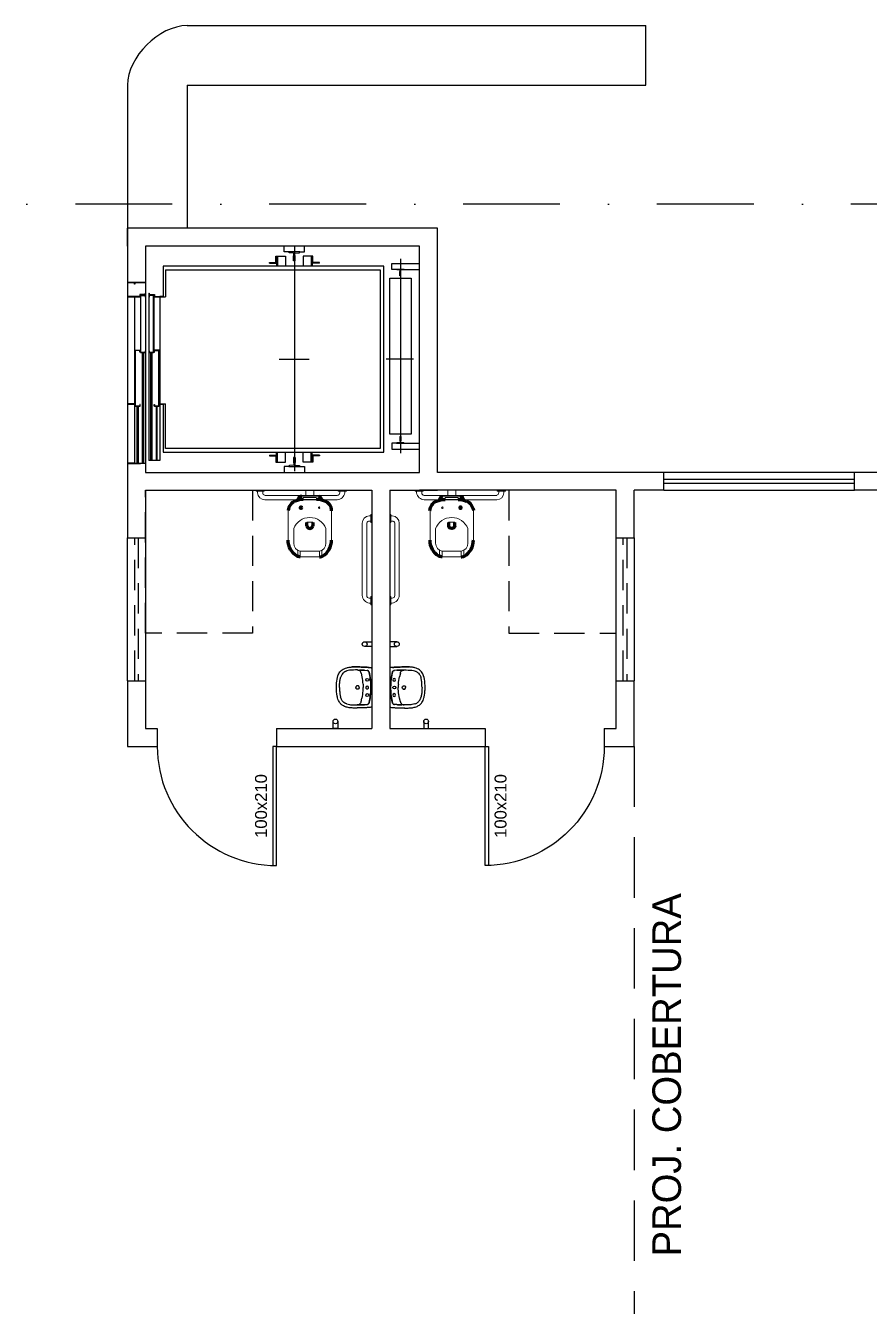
# Model space of a CAD drawing. Header units: centimetres. Extents: x 0 to 1084401, y -139216 to 99734.
# Drawn here: x 683474 to 684182, y 10867 to 11942 of the extents above; entities that cross this region are included whole.
import ezdxf
from ezdxf.enums import TextEntityAlignment as Align

# ---------------------------------------------------------------- set-up
doc = ezdxf.new("R2010")
doc.units = ezdxf.units.CM
doc.header["$LTSCALE"] = 4
for name, pattern in [('DASHDOT', [25.4, 12.7, -6.35, 0, -6.35]), ('DASHED2', [9.525, 6.35, -3.175]), ('HIDDENX2', [19.05, 12.7, -6.35]), ('LTYPE_4', [112.5, 56.25, -56.25]), ('LTYPE_6', [168.75, 112.5, -28.125, 0, -28.125])]:
    doc.linetypes.add(name, pattern=pattern)
for name, color, linetype in [('0.1', 1, 'Continuous'), ('0.2', 2, 'Continuous'), ('0.6', 6, 'Continuous'), ('02-CONT', 2, 'Continuous'), ('08', 8, 'Continuous'), ('B-CORTE', 4, 'DASHDOT'), ('C-TEXTO-02', 2, 'Continuous'), ('PDF1_PH - Metal', 253, 'Continuous'), ('PROJEÇÕES', 1, 'DASHED2')]:
    doc.layers.add(name, color=color, linetype=linetype)
doc.layers.add('PDF1_PH - Alv Construir', color=6, linetype='Continuous', lineweight=40)
doc.styles.add('2mm 1-50', font='arial.ttf', dxfattribs={"height": 0.1})
doc.styles.add('Símbolos', font='ERASLGHT.TTF')

# ---------------------------------------------------------------- blocks, each defined once
blk = doc.blocks.new('1_00e')
blk.add_lwpolyline([(-28.4, -52.3), (-25.4, -52.3), (-25.4, 47.7), (-28.4, 47.7)], close=True)
at = {"color": 1}
blk.add_arc((-28.4, -52.3), 100, 0, 90, dxfattribs=at)
blk = doc.blocks.new('Barra 3')
at = {"layer": 'PDF1_PH - Metal', "lineweight": 9}
for points in [[(19245.1, 25719.8), (19252, 25719.8), (19252, 25719), (19245.1, 25719)], [(19315, 25719.8), (19321.9, 25719.8), (19321.9, 25719), (19315, 25719)]]:
    blk.add_lwpolyline(points, close=True, dxfattribs=at)
for points in [[(19246.4, 25717.7), (19246.4, 25719)], [(19250.7, 25717.7), (19250.7, 25719)], [(19252.9, 25715.5), (19314.6, 25715.5)], [(19316.3, 25717.7), (19316.3, 25719)], [(19320.6, 25717.7), (19320.6, 25719)], [(19252.9, 25711.7), (19314.6, 25711.7)]]:
    blk.add_lwpolyline(points, dxfattribs=at)
for centre, radius, start, end in [((19253.4, 25718.8), 7.08, 188.6936, 267.1299), ((19253, 25717.8), 2.3, 183.7735, 266.2236), ((19314.4, 25717.9), 6.22, 270.0361, 357.9477), ((19314, 25717.8), 2.29, 284.5016, 358.1815)]:
    blk.add_arc(centre, radius, start, end, dxfattribs=at)
blk = doc.blocks.new('bacia sanit')
at = {"layer": 'PDF1_PH - Metal', "lineweight": 9}
for points in [[(16873.7, 24771.4), (16899, 24771.4)], [(16889.1, 24766.7), (16889.6, 24766.7), (16890, 24766.7), (16890.4, 24766.7), (16890.9, 24766.7), (16899.4, 24766.7), (16899.9, 24766.7), (16900.3, 24766.7), (16900.7, 24766.7), (16901.1, 24766.7), (16901.6, 24766.7)], [(16861.7, 24756.4), (16856.6, 24756.4)], [(16861.7, 24745.8), (16861.7, 24746.1), (16861.7, 24759.9), (16861.7, 24760.7)], [(16862.6, 24758.1), (16862.6, 24757.7), (16862.6, 24757.3), (16862.6, 24748.7), (16862.6, 24748.3), (16862.6, 24747.9)], [(16863, 24747.4), (16863, 24747.4), (16863.4, 24747.4), (16863.9, 24747.4), (16864.3, 24747.4), (16864.3, 24753), (16864.3, 24758.6), (16863.9, 24758.6), (16863.4, 24758.6), (16863, 24758.6)], [(16884.4, 24750.4), (16884, 24750.4), (16883.6, 24750.4), (16883.6, 24750.9), (16883.6, 24751.3), (16883.6, 24751.7), (16883.6, 24752.1), (16883.6, 24752.6), (16883.6, 24753), (16883.6, 24753.4), (16883.6, 24753.9), (16883.6, 24754.3), (16883.6, 24754.7), (16883.6, 24755.1), (16883.6, 24755.6), (16884, 24755.6), (16884, 24755.6)], [(16912.8, 24763.3), (16907.7, 24763.3)], [(16908.4, 24761.1), (16912.7, 24761.1), (16913.1, 24761.1)], [(16908.4, 24761.1), (16908.4, 24760.7), (16908.4, 24760.3), (16908.4, 24759.9), (16908.4, 24759.4), (16908.4, 24759), (16908.4, 24758.6), (16908.4, 24758.1), (16908.4, 24757.7), (16908.4, 24757.3), (16908.4, 24756.9), (16908.4, 24756.4)], [(16908.4, 24756.4), (16908.4, 24756), (16908.4, 24755.6), (16908.4, 24755.1), (16908.4, 24754.7), (16908.4, 24754.3), (16908.4, 24753.9), (16908.4, 24753.4), (16908.4, 24753), (16908.4, 24752.6), (16908.4, 24752.1), (16908.4, 24751.7), (16908.4, 24751.3), (16908.4, 24750.9), (16908.4, 24750)], [(16913.1, 24761.1), (16913.1, 24760.7), (16913.1, 24760.3), (16913.1, 24759.9), (16913.1, 24759.4), (16913.1, 24759), (16913.1, 24758.6), (16913.1, 24758.1), (16913.1, 24757.7), (16913.1, 24757.3), (16913.1, 24756.9), (16913.1, 24756.4), (16913.1, 24756), (16913.1, 24755.6), (16913.1, 24755.1), (16913.1, 24754.7), (16913.1, 24754.3), (16913.1, 24753.9), (16913.1, 24753.4), (16913.1, 24753), (16913.1, 24752.6), (16913.1, 24752.1), (16913.1, 24751.7), (16913.1, 24751.3), (16913.1, 24750.9), (16913.1, 24750.4), (16913.1, 24750), (16913.1, 24749.6), (16913.1, 24749.1), (16913.1, 24748.7), (16913.1, 24748.3), (16913.1, 24747.9), (16913.1, 24747.4), (16913.1, 24747), (16913.1, 24746.6), (16913.1, 24746.1), (16913.1, 24745.7), (16913.1, 24745.3), (16913.1, 24744.9)], [(16861.7, 24749.6), (16856.6, 24749.6)], [(16908.4, 24750), (16908.4, 24749.6), (16908.4, 24749.1), (16908.4, 24748.7), (16908.4, 24748.3), (16908.4, 24747.9), (16908.4, 24747.4), (16908.4, 24747), (16908.4, 24746.6), (16908.4, 24746.1), (16908.4, 24745.7), (16908.4, 24745.3), (16908.4, 24744.9)], [(16908.4, 24744.9), (16912.7, 24744.9), (16913.1, 24744.9)], [(16908.4, 24744.9), (16912.7, 24744.9), (16913.1, 24744.9)], [(16899, 24734.6), (16873.7, 24734.6)], [(16901.6, 24739.3), (16901.1, 24739.3), (16900.7, 24739.3), (16900.3, 24739.3), (16899.4, 24739.3), (16890.9, 24739.3), (16890.4, 24739.3), (16890, 24739.3), (16889.6, 24739.3), (16889.1, 24739.3)], [(16912.8, 24742.7), (16907.6, 24742.7)]]:
    blk.add_lwpolyline(points, dxfattribs=at)
at = {"layer": 'PDF1_PH - Metal', "lineweight": 211}
for points in [[(16913.1, 24761.1, 0.086524), (16912.6, 24763.9, 0.264906), (16899, 24771.4)], [(16913.1, 24744.9, -0.086524), (16912.6, 24742.1, -0.264906), (16899, 24734.6)]]:
    blk.add_lwpolyline(points, format="xyb", dxfattribs=at)
blk.add_lwpolyline([(16889.1, 24753), (16889.1, 24753), (16889.1, 24753)], dxfattribs=at)
at = {"layer": 'PDF1_PH - Metal', "lineweight": 9}
blk.add_circle((16871.4, 24760.9), 0.643, dxfattribs=at)
at = {"layer": 'PDF1_PH - Metal', "lineweight": 211}
blk.add_circle((16871.4, 24745.5), 0.643, dxfattribs=at)
for centre, radius, start, end in [((16890.8, 24757.2), 26.5, 161.0139, 177.0973), ((16874, 24762.5), 8.95, 90.3217, 157.8056), ((16864.8, 24759.9), 3.2, 88.1661, 164.6032), ((16885.4, 26015.1), 1259.5, 269.9347, 270.0653), ((16886.5, 24753), 2.59, 275.8679, 84.1321), ((16864.8, 24746), 3.06, 177.2926, 274.2593), ((16892.2, 24749.6), 28, 184.427, 198.8013), ((16885.4, 23700.8), 1049.6, 89.9217, 90.0783), ((16875.2, 24744.9), 10.5, 204.627, 261.8049)]:
    blk.add_arc(centre, radius, start, end, dxfattribs=at)
at = {"layer": 'PDF1_PH - Metal', "lineweight": 9}
for centre, radius, start, end in [((16894.4, 24753), 14.7, 110.9822, 249.0178), ((16901.6, 24759.8), 6.91, 11.172, 90.6439), ((16863, 24758.1), 0.429, 90, 180), ((16863, 24747.9), 0.429, 180, 270), ((16901.6, 24746.2), 6.91, 269.3561, 348.828)]:
    blk.add_arc(centre, radius, start, end, dxfattribs=at)
blk = doc.blocks.new('L.51_P')
at = {"layer": '08'}
for p, q in [((-250, 0), (-249, 0)), ((-249, 0), (249, 0)), ((250, 0), (249, 0)), ((-262, -36), (-262, -36)), ((-259, -9), (-259, -9)), ((-226, -95), (-224, -63)), ((-226, -95), (-225, -95)), ((-225, -95), (-224, -63)), ((-189, -140), (-140, -129)), ((-161, -28), (-161, -28)), ((0, -12), (0, -12)), ((189, -140), (140, -129)), ((161, -28), (161, -28)), ((226, -95), (224, -63)), ((225, -95), (224, -63)), ((226, -95), (225, -95)), ((259, -9), (259, -9)), ((262, -36), (262, -36)), ((-269, -260), (-269, -260)), ((-216, -329), (-216, -329)), ((216, -329), (216, -329)), ((269, -260), (269, -260))]:
    blk.add_line(p, q, dxfattribs=at)
at = {"layer": '08', "ltscale": 27.502596}
for centre in [(-100, -59), (100, -59)]:
    blk.add_circle(centre, 19, dxfattribs=at)
at = {"layer": '08'}
for centre, radius, start, end in [((10, -800), 688, 94.616, 102.655), ((0, -61), 19, 90, 270), ((0, -61), 19, 270, 90), ((-10, -800), 688, 77.345, 85.384)]:
    blk.add_arc(centre, radius, start, end, dxfattribs=at)
for centre, major_axis, ratio, start_param, end_param in [((0, -187), (-22.5, 0.5), 0.991671, 5.253548, 5.29957), ((0, -187), (-22.5, 0.9), 0.992169, 5.255337, 5.27196), ((0, -187), (22.5, 0.5), 0.991671, 0.983616, 1.029637), ((0, -187), (22.5, 0.9), 0.992169, 1.011226, 1.027848), ((-178, -187), (-49.3, 11.1), 0.999971, 0.133525, 0.210872), ((-238, -179), (-7.5, 6.62), 0.993745, 3.733046, 3.862859), ((-237, -179), (8.41, 5.42), 0.98852, 5.563301, 5.699979), ((0, -187), (-22.7, 2), 0.992499, 0.072609, 0.200275), ((0, -187), (22.7, 2), 0.992499, 6.08291, 6.210576), ((178, -187), (49.3, 11.1), 0.999971, 6.072313, 6.14966)]:
    blk.add_ellipse(centre, major_axis=major_axis, ratio=ratio, start_param=start_param, end_param=end_param, dxfattribs=at)
for points, degree, knots in [([(-259, -9), (-259, -8), (-259, -7), (-258, -5), (-258, -4), (-256, -3), (-255, -2), (-254, -1), (-253, 0), (-251, 0), (-250, 0), (-250, 0)], 3, [0, 0, 0, 0, 0.279228, 0.279228, 0.609743, 0.609743, 0.933753, 0.933753, 1.252428, 1.252428, 1.448625, 1.448625, 1.448625, 1.448625]), ([(250, 0), (251, 0), (252, 0), (254, -1), (255, -1), (256, -3), (257, -3), (258, -5), (259, -6), (259, -8), (259, -8), (259, -9)], 3, [0, 0, 0, 0, 0.317814, 0.317814, 0.630623, 0.630623, 0.946539, 0.946539, 1.267049, 1.267049, 1.448529, 1.448529, 1.448529, 1.448529]), ([(-262, -36), (-262, -36), (-262, -37), (-262, -37), (-263, -40), (-263, -43), (-263, -45), (-263, -47), (-263, -48), (-263, -50), (-264, -53), (-264, -56), (-264, -59), (-265, -70), (-265, -80), (-266, -91), (-266, -102), (-267, -112), (-267, -123), (-267, -125), (-267, -128), (-268, -131), (-268, -133), (-268, -136), (-268, -138), (-268, -152), (-269, -166), (-269, -179), (-269, -183), (-269, -188), (-269, -192), (-270, -196), (-270, -200), (-270, -204), (-270, -221), (-270, -239), (-269, -257), (-269, -258), (-269, -259), (-269, -260)], 3, [171.986581, 171.986581, 171.986581, 171.986581, 172.747492, 172.747492, 172.747492, 184.841953, 184.841953, 184.841953, 191.474069, 191.474069, 191.474069, 204.41633, 204.41633, 204.41633, 249.640497, 249.640497, 249.640497, 294.864664, 294.864664, 294.864664, 305.912278, 305.912278, 305.912278, 316.959891, 316.959891, 316.959891, 374.321134, 374.321134, 374.321134, 391.68978, 391.68978, 391.68978, 408.14059, 408.14059, 408.14059, 482.929639, 482.929639, 482.929639, 486.839965, 486.839965, 486.839965, 486.839965]), ([(-269, -260), (-270, -239), (-270, -219), (-269, -173), (-268, -148), (-267, -104), (-266, -85), (-264, -60), (-264, -54), (-263, -46), (-263, -45), (-263, -42), (-263, -40), (-263, -38), (-262, -38), (-262, -37), (-262, -37), (-262, -36), (-262, -36), (-262, -36), (-262, -36), (-262, -36)], 3, [0, 0, 0, 0, 6.207574, 6.207574, 13.657131, 13.657131, 19.458927, 19.458927, 21.24929, 21.24929, 21.72619, 21.72619, 22.164181, 22.164181, 22.393053, 22.393053, 22.550017, 22.550017, 22.706555, 22.706555, 22.800287, 22.800287, 22.800287, 22.800287]), ([(-228, -173), (-228, -172), (-228, -172), (-228, -172), (-228, -171), (-228, -170), (-228, -169), (-228, -167), (-228, -164), (-228, -163), (-228, -160), (-228, -158), (-228, -157), (-228, -154), (-228, -151), (-228, -150), (-228, -148), (-228, -146), (-228, -146), (-228, -143), (-228, -141), (-228, -139), (-228, -135), (-228, -131), (-228, -129), (-227, -125), (-227, -121), (-227, -119), (-227, -113), (-226, -108), (-226, -105), (-226, -101), (-226, -97), (-226, -97), (-226, -96), (-226, -96), (-226, -95), (-226, -95), (-226, -95)], 5, [546.249188, 546.249188, 546.249188, 546.249188, 546.249188, 546.249188, 546.773913, 546.773913, 546.773913, 554.287654, 554.287654, 554.287654, 563.875311, 563.875311, 563.875311, 572.16967, 572.16967, 572.16967, 583.42676, 583.42676, 583.42676, 585.726164, 585.726164, 585.726164, 600.370766, 600.370766, 600.370766, 613.069318, 613.069318, 613.069318, 629.14404, 629.14404, 629.14404, 652.058764, 652.058764, 652.058764, 654.921465, 654.921465, 654.921465, 656.548424, 656.548424, 656.548424, 656.548424, 656.548424, 656.548424]), ([(-225, -95), (-226, -99), (-226, -103), (-226, -107), (-226, -111), (-227, -115), (-227, -119), (-227, -123), (-228, -127), (-228, -131), (-228, -134), (-228, -136), (-228, -139), (-228, -141), (-228, -142), (-228, -144)], 3, [161.339345, 161.339345, 161.339345, 161.339345, 177.77484, 177.77484, 177.77484, 195.119077, 195.119077, 195.119077, 212.353229, 212.353229, 212.353229, 223.772837, 223.772837, 223.772837, 230.426393, 230.426393, 230.426393, 230.426393]), ([(-228, -144), (-228, -145), (-228, -145), (-228, -146), (-228, -146), (-228, -146), (-228, -146), (-228, -148), (-228, -150), (-228, -152), (-228, -153), (-228, -154), (-228, -155), (-228, -157), (-228, -158), (-228, -160), (-228, -160), (-228, -160), (-228, -160)], 3, [0, 0, 0, 0, 2.396491, 2.396491, 2.396491, 3.195399, 3.195399, 3.195399, 10.963495, 10.963495, 10.963495, 15.609873, 15.609873, 15.609873, 22.232893, 22.232893, 22.232893, 22.470867, 22.470867, 22.470867, 22.470867]), ([(-228, -173), (-228, -172), (-228, -172), (-228, -172), (-228, -170), (-228, -167), (-228, -165), (-228, -162), (-228, -160)], 5, [-26.00391, -26.00391, -26.00391, -26.00391, -26.00391, -26.00391, -25.733695, -25.733695, -25.733695, -13.019576, -13.019576, -13.019576, -13.019576, -13.019576, -13.019576]), ([(-189, -140), (-196, -141), (-203, -144), (-208, -149), (-211, -151), (-213, -153), (-216, -156), (-216, -156), (-216, -156), (-216, -156), (-221, -163), (-225, -170), (-227, -178), (-227, -179), (-227, -179), (-227, -180)], 3, [18.593861, 18.593861, 18.593861, 18.593861, 48.620819, 48.620819, 48.620819, 61.987959, 61.987959, 61.987959, 63.593601, 63.593601, 63.593601, 96.318173, 96.318173, 96.318173, 99.127558, 99.127558, 99.127558, 99.127558]), ([(-224, -63), (-224, -58), (-222, -53), (-219, -48), (-217, -45), (-214, -42), (-210, -40), (-208, -38), (-204, -37), (-201, -36)], 3, [10.913289, 10.913289, 10.913289, 10.913289, 33.960328, 33.960328, 33.960328, 50.289489, 50.289489, 50.289489, 65.056953, 65.056953, 65.056953, 65.056953]), ([(-201, -36), (-205, -37), (-210, -39), (-214, -42), (-219, -47), (-222, -55), (-223, -57), (-224, -60), (-224, -63)], 5, [7.912422, 7.912422, 7.912422, 7.912422, 7.912422, 7.912422, 31.991346, 31.991346, 31.991346, 47.45316, 47.45316, 47.45316, 47.45316, 47.45316, 47.45316]), ([(0, -12), (-60, -12), (-120, -19), (-180, -31), (-187, -33), (-194, -34), (-201, -36)], 3, [460.253252, 460.253252, 460.253252, 460.253252, 715.762091, 715.762091, 715.762091, 745.806363, 745.806363, 745.806363, 745.806363]), ([(-201, -36), (-177, -30), (-152, -25), (-128, -21), (-94, -17), (-61, -14), (-52, -14), (-43, -13), (-34, -13)], 5, [234.918202, 234.918202, 234.918202, 234.918202, 234.918202, 234.918202, 410.549748, 410.549748, 410.549748, 473.914825, 473.914825, 473.914825, 473.914825, 473.914825, 473.914825]), ([(-45, -114), (-41, -114), (-37, -114), (-32, -113), (-28, -113), (-24, -113), (-20, -113), (-13, -112), (-7, -112), (0, -112)], 3, [388.454766, 388.454766, 388.454766, 388.454766, 406.384907, 406.384907, 406.384907, 424.400948, 424.400948, 424.400948, 452.696543, 452.696543, 452.696543, 452.696543]), ([(-34, -13), (-30, -13), (-26, -13), (-22, -13), (-15, -12), (-8, -12), (-2, -12), (-1, -12), (-1, -12), (0, -12)], 3, [59.347784, 59.347784, 59.347784, 59.347784, 76.617445, 76.617445, 76.617445, 106.129652, 106.129652, 106.129652, 108.418766, 108.418766, 108.418766, 108.418766]), ([(-12, -168), (-12, -168), (-12, -168), (-12, -168), (-12, -168), (-12, -168), (-12, -168), (-15, -170), (-18, -173), (-20, -175), (-21, -179), (-22, -183), (-22, -184), (-22, -185), (-22, -186), (-22, -186), (-22, -186), (-22, -186), (-22, -186), (-22, -186), (-22, -187)], 5, [23.677366, 23.677366, 23.677366, 23.677366, 23.677366, 23.677366, 23.697783, 23.697783, 23.697783, 25.117395, 25.117395, 25.117395, 50.594375, 50.594375, 50.594375, 58.007217, 58.007217, 58.007217, 58.536706, 58.536706, 58.536706, 59.055614, 59.055614, 59.055614, 59.055614, 59.055614, 59.055614]), ([(34, -13), (30, -13), (26, -13), (22, -13), (15, -12), (8, -12), (2, -12), (1, -12), (1, -12), (0, -12)], 3, [59.347784, 59.347784, 59.347784, 59.347784, 76.617445, 76.617445, 76.617445, 106.129652, 106.129652, 106.129652, 108.418717, 108.418717, 108.418717, 108.418717]), ([(0, -12), (60, -12), (120, -19), (180, -31), (187, -33), (194, -34), (201, -36)], 3, [460.253227, 460.253227, 460.253227, 460.253227, 715.76204, 715.76204, 715.76204, 745.806363, 745.806363, 745.806363, 745.806363]), ([(45, -114), (41, -114), (37, -114), (32, -113), (28, -113), (24, -113), (20, -113), (13, -112), (7, -112), (0, -112)], 3, [388.454766, 388.454766, 388.454766, 388.454766, 406.384907, 406.384907, 406.384907, 424.400948, 424.400948, 424.400948, 452.696543, 452.696543, 452.696543, 452.696543]), ([(12, -168), (12, -168), (12, -168), (12, -168), (12, -168), (12, -168), (12, -168), (15, -170), (18, -173), (20, -175), (21, -179), (22, -183), (22, -184), (22, -185), (22, -186), (22, -186), (22, -186), (22, -186), (22, -186), (22, -186), (22, -187)], 5, [23.677366, 23.677366, 23.677366, 23.677366, 23.677366, 23.677366, 23.697783, 23.697783, 23.697783, 25.117395, 25.117395, 25.117395, 50.594375, 50.594375, 50.594375, 58.007217, 58.007217, 58.007217, 58.536706, 58.536706, 58.536706, 59.055614, 59.055614, 59.055614, 59.055614, 59.055614, 59.055614]), ([(201, -36), (177, -30), (152, -25), (128, -21), (94, -17), (61, -14), (52, -14), (43, -13), (34, -13)], 5, [234.918202, 234.918202, 234.918202, 234.918202, 234.918202, 234.918202, 410.549748, 410.549748, 410.549748, 473.914825, 473.914825, 473.914825, 473.914825, 473.914825, 473.914825]), ([(189, -140), (196, -141), (203, -144), (208, -149), (211, -151), (213, -153), (216, -156), (216, -156), (216, -156), (216, -156), (221, -163), (225, -170), (227, -178), (227, -179), (227, -179), (227, -180)], 3, [18.593861, 18.593861, 18.593861, 18.593861, 48.620819, 48.620819, 48.620819, 61.987959, 61.987959, 61.987959, 63.593601, 63.593601, 63.593601, 96.318173, 96.318173, 96.318173, 99.127558, 99.127558, 99.127558, 99.127558]), ([(224, -63), (224, -58), (222, -53), (219, -48), (217, -45), (214, -42), (210, -40), (208, -38), (204, -37), (201, -36)], 3, [10.913289, 10.913289, 10.913289, 10.913289, 33.960328, 33.960328, 33.960328, 50.289489, 50.289489, 50.289489, 65.056953, 65.056953, 65.056953, 65.056953]), ([(201, -36), (206, -37), (211, -40), (215, -44), (217, -46), (218, -47), (219, -49), (222, -53), (224, -58), (224, -63)], 3, [7.912424, 7.912424, 7.912424, 7.912424, 25.178369, 25.178369, 25.178369, 31.991348, 31.991348, 31.991348, 47.45316, 47.45316, 47.45316, 47.45316]), ([(225, -95), (226, -99), (226, -103), (226, -107), (226, -111), (227, -115), (227, -119), (227, -123), (228, -127), (228, -131), (228, -134), (228, -136), (228, -139), (228, -141), (228, -142), (228, -144)], 3, [161.339345, 161.339345, 161.339345, 161.339345, 177.77484, 177.77484, 177.77484, 195.119077, 195.119077, 195.119077, 212.353229, 212.353229, 212.353229, 223.772837, 223.772837, 223.772837, 230.426393, 230.426393, 230.426393, 230.426393]), ([(228, -173), (228, -172), (228, -172), (228, -172), (228, -171), (228, -170), (228, -169), (228, -167), (228, -164), (228, -163), (228, -160), (228, -158), (228, -157), (228, -154), (228, -151), (228, -150), (228, -148), (228, -146), (228, -146), (228, -143), (228, -141), (228, -139), (228, -135), (228, -131), (228, -129), (227, -125), (227, -121), (227, -119), (227, -113), (226, -108), (226, -105), (226, -101), (226, -97), (226, -97), (226, -96), (226, -96), (226, -95), (226, -95), (226, -95)], 5, [546.249188, 546.249188, 546.249188, 546.249188, 546.249188, 546.249188, 546.773913, 546.773913, 546.773913, 554.287654, 554.287654, 554.287654, 563.875311, 563.875311, 563.875311, 572.16967, 572.16967, 572.16967, 583.42676, 583.42676, 583.42676, 585.726164, 585.726164, 585.726164, 600.370766, 600.370766, 600.370766, 613.069318, 613.069318, 613.069318, 629.14404, 629.14404, 629.14404, 652.058764, 652.058764, 652.058764, 654.921465, 654.921465, 654.921465, 656.548424, 656.548424, 656.548424, 656.548424, 656.548424, 656.548424]), ([(228, -144), (228, -145), (228, -145), (228, -146), (228, -146), (228, -146), (228, -146), (228, -148), (228, -150), (228, -152), (228, -153), (228, -154), (228, -155), (228, -157), (228, -158), (228, -160), (228, -160), (228, -160), (228, -160)], 3, [0, 0, 0, 0, 2.396491, 2.396491, 2.396491, 3.195399, 3.195399, 3.195399, 10.963495, 10.963495, 10.963495, 15.609873, 15.609873, 15.609873, 22.232893, 22.232893, 22.232893, 22.470867, 22.470867, 22.470867, 22.470867]), ([(228, -173), (228, -172), (228, -172), (228, -172), (228, -170), (228, -167), (228, -165), (228, -162), (228, -160)], 5, [-26.00391, -26.00391, -26.00391, -26.00391, -26.00391, -26.00391, -25.733695, -25.733695, -25.733695, -13.019576, -13.019576, -13.019576, -13.019576, -13.019576, -13.019576]), ([(262, -36), (262, -36), (262, -37), (262, -37), (263, -40), (263, -43), (263, -45), (263, -47), (263, -48), (263, -50), (264, -53), (264, -56), (264, -59), (265, -70), (265, -80), (266, -91), (266, -102), (267, -112), (267, -123), (267, -125), (267, -128), (268, -131), (268, -133), (268, -136), (268, -138), (268, -152), (269, -166), (269, -179), (269, -183), (269, -188), (269, -192), (270, -196), (270, -200), (270, -204), (270, -221), (270, -239), (269, -257), (269, -258), (269, -259), (269, -260)], 3, [171.986581, 171.986581, 171.986581, 171.986581, 172.747492, 172.747492, 172.747492, 184.841953, 184.841953, 184.841953, 191.474069, 191.474069, 191.474069, 204.41633, 204.41633, 204.41633, 249.640497, 249.640497, 249.640497, 294.864664, 294.864664, 294.864664, 305.912278, 305.912278, 305.912278, 316.959891, 316.959891, 316.959891, 374.321134, 374.321134, 374.321134, 391.68978, 391.68978, 391.68978, 408.14059, 408.14059, 408.14059, 482.929639, 482.929639, 482.929639, 486.839965, 486.839965, 486.839965, 486.839965]), ([(262, -36), (262, -36), (262, -36), (262, -36), (262, -36), (262, -37), (262, -37), (262, -37), (262, -37), (262, -38), (263, -39), (263, -40), (263, -40), (263, -42), (263, -43), (263, -47), (263, -49), (264, -58), (265, -65), (266, -86), (266, -101), (268, -141), (269, -168), (270, -216), (270, -238), (269, -260)], 3, [0.212871, 0.212871, 0.212871, 0.212871, 0.307715, 0.307715, 0.417994, 0.417994, 0.518366, 0.518366, 0.682318, 0.682318, 0.844684, 0.844684, 1.063629, 1.063629, 1.413977, 1.413977, 2.124866, 2.124866, 4.109013, 4.109013, 8.503951, 8.503951, 16.390189, 16.390189, 23.015496, 23.015496, 23.015496, 23.015496]), ([(-62, -461), (-92, -458), (-123, -454), (-171, -438), (-189, -430), (-214, -410), (-222, -401), (-236, -382), (-242, -373), (-251, -352), (-255, -341), (-260, -323), (-261, -316), (-263, -309)], 3, [0, 0, 0, 0, 9.188374, 9.188374, 15.03441, 15.03441, 18.713973, 18.713973, 21.993411, 21.993411, 25.540766, 25.540766, 27.624534, 27.624534, 27.624534, 27.624534]), ([(-228, -181), (-228, -181), (-228, -180), (-228, -180), (-228, -178), (-228, -177), (-228, -176), (-228, -175), (-228, -175), (-228, -174), (-228, -174), (-228, -173), (-228, -173), (-228, -173), (-228, -173), (-228, -173), (-228, -173), (-228, -173)], 5, [532.079054, 532.079054, 532.079054, 532.079054, 532.079054, 532.079054, 536.567488, 536.567488, 536.567488, 541.060364, 541.060364, 541.060364, 543.310398, 543.310398, 543.310398, 544.435445, 544.435445, 544.435445, 544.830456, 544.830456, 544.830456, 544.830456, 544.830456, 544.830456]), ([(-227, -179), (-227, -179), (-227, -179), (-227, -179), (-227, -179), (-227, -179), (-228, -179), (-228, -179), (-228, -179), (-228, -179), (-228, -179), (-228, -179), (-228, -179), (-228, -179), (-228, -179), (-228, -179), (-228, -179), (-228, -179), (-228, -179), (-228, -179), (-228, -179), (-228, -179), (-228, -179), (-228, -179), (-228, -179), (-228, -179), (-228, -179), (-228, -179), (-228, -179), (-228, -179), (-228, -179), (-228, -179), (-228, -179), (-228, -179), (-228, -179), (-228, -179), (-228, -179), (-228, -179), (-228, -179), (-228, -179), (-228, -179), (-228, -179), (-228, -179), (-228, -179), (-228, -179), (-228, -179)], 3, [86.606266, 86.606266, 86.606266, 86.606266, 87.728641, 87.728641, 87.728641, 90.455187, 90.455187, 90.455187, 92.379628, 92.379628, 92.379628, 93.341849, 93.341849, 93.341849, 93.82296, 93.82296, 93.82296, 94.063516, 94.063516, 94.063516, 94.304072, 94.304072, 94.304072, 94.448856, 94.448856, 94.448856, 94.726754, 94.726754, 94.726754, 94.86595, 94.86595, 94.86595, 95.005146, 95.005146, 95.005146, 95.521507, 95.521507, 95.521507, 95.779688, 95.779688, 95.779688, 95.976047, 95.976047, 95.976047, 96.037867, 96.037867, 96.037867, 96.037867]), ([(-228, -179), (-228, -179), (-228, -179), (-228, -180), (-228, -180), (-228, -180), (-228, -180), (-228, -180), (-228, -180), (-228, -181), (-228, -181), (-228, -181), (-228, -181), (-228, -181), (-228, -181), (-228, -181)], 3, [95.867328, 95.867328, 95.867328, 95.867328, 97.58866, 97.58866, 97.58866, 102.978619, 102.978619, 102.978619, 105.844941, 105.844941, 105.844941, 108.501415, 108.501415, 108.501415, 109.427734, 109.427734, 109.427734, 109.427734]), ([(-228, -182), (-228, -182), (-228, -182), (-228, -182), (-228, -182), (-228, -182), (-228, -181)], 3, [11.170476, 11.170476, 11.170476, 11.170476, 15.411887, 15.411887, 15.411887, 21.204547, 21.204547, 21.204547, 21.204547]), ([(-227, -181), (-228, -181), (-228, -181), (-228, -181), (-228, -181), (-228, -181), (-228, -181), (-228, -181), (-228, -181), (-228, -181), (-228, -181), (-228, -181), (-228, -181), (-228, -181), (-228, -181), (-228, -181), (-228, -181), (-228, -181), (-228, -181), (-228, -181), (-228, -181), (-228, -181), (-228, -181), (-228, -181), (-228, -181), (-228, -181), (-228, -181), (-228, -181)], 3, [86.606266, 86.606266, 86.606266, 86.606266, 91.112306, 91.112306, 91.112306, 94.304072, 94.304072, 94.304072, 94.448856, 94.448856, 94.448856, 94.726754, 94.726754, 94.726754, 95.005146, 95.005146, 95.005146, 95.521507, 95.521507, 95.521507, 95.779688, 95.779688, 95.779688, 95.976047, 95.976047, 95.976047, 96.03782, 96.03782, 96.03782, 96.03782]), ([(-228, -181), (-228, -181), (-228, -181), (-228, -181), (-228, -181), (-228, -181), (-228, -181), (-228, -181), (-228, -181), (-228, -181), (-228, -181), (-228, -181), (-228, -181), (-228, -181), (-228, -181), (-228, -181), (-228, -181), (-228, -181), (-228, -181), (-228, -181), (-228, -182), (-228, -182), (-228, -182), (-228, -182), (-228, -182)], 3, [0.000033, 0.000033, 0.000033, 0.000033, 1.898401, 1.898401, 1.898401, 2.370761, 2.370761, 2.370761, 3.823236, 3.823236, 3.823236, 5.758149, 5.758149, 5.758149, 9.592202, 9.592202, 9.592202, 9.856292, 9.856292, 9.856292, 15.276244, 15.276244, 15.276244, 18.99372, 18.99372, 18.99372, 18.99372]), ([(-227, -179), (-227, -180), (-227, -180), (-227, -180), (-227, -180), (-227, -180), (-227, -180), (-227, -180), (-227, -180), (-227, -180), (-227, -180), (-227, -180), (-227, -180), (-227, -180), (-227, -180), (-227, -180), (-227, -180), (-227, -180), (-227, -180), (-227, -180), (-227, -180), (-227, -180), (-227, -180), (-227, -180), (-227, -180)], 3, [0, 0, 0, 0, 0.1444645, 0.1444645, 0.1444645, 0.1538416, 0.1538416, 0.1538416, 0.2328101, 0.2328101, 0.2328101, 0.2720552, 0.2720552, 0.2720552, 0.294529, 0.294529, 0.294529, 0.3195248, 0.3195248, 0.3195248, 0.3450333, 0.3450333, 0.3450333, 0.3642456, 0.3642456, 0.3642456, 0.3642456]), ([(-227, -181), (-227, -181), (-227, -181), (-227, -181), (-227, -181), (-227, -181), (-227, -181), (-227, -181), (-227, -180), (-227, -180), (-227, -180), (-227, -180), (-227, -180), (-227, -180), (-227, -180), (-227, -180), (-227, -180), (-227, -180), (-227, -180)], 3, [0, 0, 0, 0, 3.948132, 3.948132, 3.948132, 6.907098, 6.907098, 6.907098, 9.485674, 9.485674, 9.485674, 10.686492, 10.686492, 10.686492, 11.887309, 11.887309, 11.887309, 12.708565, 12.708565, 12.708565, 12.708565]), ([(-216, -329), (-215, -331), (-215, -332), (-214, -334), (-213, -338), (-211, -343), (-209, -347), (-206, -353), (-202, -359), (-198, -365), (-195, -370), (-191, -375), (-186, -379), (-180, -385), (-173, -390), (-165, -395), (-159, -398), (-153, -401), (-146, -404), (-141, -406), (-136, -407), (-130, -409)], 3, [544.291877, 544.291877, 544.291877, 544.291877, 550.872534, 550.872534, 550.872534, 571.780058, 571.780058, 571.780058, 601.038921, 601.038921, 601.038921, 628.392297, 628.392297, 628.392297, 666.157842, 666.157842, 666.157842, 694.913085, 694.913085, 694.913085, 718.447591, 718.447591, 718.447591, 718.447591]), ([(-22, -189), (-22, -190), (-22, -190), (-22, -190), (-22, -194), (-20, -199), (-17, -202), (-16, -203), (-15, -203), (-15, -204), (-13, -206), (-10, -207), (-8, -208), (-5, -209), (-3, -209), (0, -209)], 3, [27.245857, 27.245857, 27.245857, 27.245857, 27.597992, 27.597992, 27.597992, 49.768775, 49.768775, 49.768775, 54.290067, 54.290067, 54.290067, 66.913295, 66.913295, 66.913295, 79.527914, 79.527914, 79.527914, 79.527914]), ([(22, -189), (22, -190), (22, -190), (22, -190), (22, -194), (20, -199), (17, -202), (16, -203), (15, -203), (15, -204), (13, -206), (10, -207), (8, -208), (5, -209), (3, -209), (0, -209)], 3, [27.245857, 27.245857, 27.245857, 27.245857, 27.597992, 27.597992, 27.597992, 49.768775, 49.768775, 49.768775, 54.290067, 54.290067, 54.290067, 66.913295, 66.913295, 66.913295, 79.528565, 79.528565, 79.528565, 79.528565]), ([(263, -309), (259, -326), (255, -343), (242, -373), (234, -386), (217, -407), (208, -415), (190, -428), (180, -433), (159, -442), (148, -446), (123, -453), (109, -455), (84, -459), (73, -460), (62, -461)], 3, [0, 0, 0, 0, 5.216879, 5.216879, 9.702198, 9.702198, 13.238129, 13.238129, 16.51865, 16.51865, 20.081508, 20.081508, 24.355161, 24.355161, 27.647025, 27.647025, 27.647025, 27.647025]), ([(216, -329), (215, -331), (215, -332), (214, -334), (213, -338), (211, -343), (209, -347), (206, -353), (202, -359), (198, -365), (195, -370), (191, -375), (186, -379), (180, -385), (173, -390), (165, -395), (159, -398), (153, -401), (146, -404), (141, -406), (136, -407), (130, -409)], 3, [544.291877, 544.291877, 544.291877, 544.291877, 550.872534, 550.872534, 550.872534, 571.780058, 571.780058, 571.780058, 601.038921, 601.038921, 601.038921, 628.392297, 628.392297, 628.392297, 666.157842, 666.157842, 666.157842, 694.913085, 694.913085, 694.913085, 718.447591, 718.447591, 718.447591, 718.447591]), ([(225, -291), (227, -274), (229, -256), (229, -223), (229, -207), (229, -191)], 3, [0.000002, 0.000002, 0.000002, 0.000002, 5.212146, 5.212146, 10.015536, 10.015536, 10.015536, 10.015536]), ([(227, -181), (227, -181), (227, -181), (227, -181), (227, -181), (227, -181), (227, -181), (227, -181), (227, -180), (227, -180), (227, -180), (227, -180), (227, -180), (227, -180), (227, -180), (227, -180), (227, -180), (227, -180), (227, -180)], 3, [0, 0, 0, 0, 3.948132, 3.948132, 3.948132, 6.907098, 6.907098, 6.907098, 9.485674, 9.485674, 9.485674, 10.686492, 10.686492, 10.686492, 11.887309, 11.887309, 11.887309, 12.708565, 12.708565, 12.708565, 12.708565]), ([(227, -181), (228, -181), (228, -181), (228, -181), (228, -181), (228, -181), (228, -181), (228, -181), (228, -181), (228, -181), (228, -181), (228, -181), (228, -181), (228, -181), (228, -181), (228, -181), (228, -181), (228, -181), (228, -181), (228, -181), (228, -181), (228, -181), (228, -181), (228, -181), (228, -181), (228, -181), (228, -181), (228, -181)], 3, [86.606266, 86.606266, 86.606266, 86.606266, 91.112306, 91.112306, 91.112306, 94.304072, 94.304072, 94.304072, 94.448856, 94.448856, 94.448856, 94.726754, 94.726754, 94.726754, 95.005146, 95.005146, 95.005146, 95.521507, 95.521507, 95.521507, 95.779688, 95.779688, 95.779688, 95.976047, 95.976047, 95.976047, 96.03782, 96.03782, 96.03782, 96.03782]), ([(228, -181), (228, -181), (228, -180), (228, -180), (228, -178), (228, -177), (228, -176), (228, -175), (228, -175), (228, -174), (228, -174), (228, -173), (228, -173), (228, -173), (228, -173), (228, -173), (228, -173), (228, -173)], 5, [532.079054, 532.079054, 532.079054, 532.079054, 532.079054, 532.079054, 536.567488, 536.567488, 536.567488, 541.060364, 541.060364, 541.060364, 543.310398, 543.310398, 543.310398, 544.435445, 544.435445, 544.435445, 544.830456, 544.830456, 544.830456, 544.830456, 544.830456, 544.830456]), ([(228, -182), (228, -182), (228, -182), (228, -182), (228, -182), (228, -182), (228, -181)], 3, [11.170476, 11.170476, 11.170476, 11.170476, 15.411887, 15.411887, 15.411887, 21.204547, 21.204547, 21.204547, 21.204547]), ([(228, -181), (228, -181), (228, -181), (228, -181), (228, -181), (228, -181), (228, -181), (228, -181), (228, -181), (228, -181), (228, -181), (228, -181), (228, -181), (228, -181), (228, -181), (228, -181), (228, -181), (228, -181), (228, -181), (228, -181), (228, -182), (228, -182), (228, -182), (228, -182), (228, -182)], 3, [0.000033, 0.000033, 0.000033, 0.000033, 1.898401, 1.898401, 1.898401, 2.370761, 2.370761, 2.370761, 3.823236, 3.823236, 3.823236, 5.758149, 5.758149, 5.758149, 9.592202, 9.592202, 9.592202, 9.856292, 9.856292, 9.856292, 15.276244, 15.276244, 15.276244, 18.99372, 18.99372, 18.99372, 18.99372]), ([(-63, -420), (-71, -420), (-79, -419), (-87, -418), (-95, -416), (-103, -415), (-110, -414), (-117, -412), (-124, -411), (-130, -409)], 3, [54.852513, 54.852513, 54.852513, 54.852513, 88.476523, 88.476523, 88.476523, 122.168155, 122.168155, 122.168155, 151.102791, 151.102791, 151.102791, 151.102791]), ([(-50, -422), (-53, -421), (-55, -421), (-58, -421), (-61, -421), (-63, -420), (-63, -420), (-63, -420), (-63, -420)], 5, [11.184117, 11.184117, 11.184117, 11.184117, 11.184117, 11.184117, 30.072391, 30.072391, 30.072391, 30.457117, 30.457117, 30.457117, 30.457117, 30.457117, 30.457117]), ([(0, -424), (-15, -424), (-31, -423), (-46, -422), (-47, -422), (-49, -422), (-50, -422)], 3, [0, 0, 0, 0, 65.317681, 65.317681, 65.317681, 70.958525, 70.958525, 70.958525, 70.958525]), ([(0, -424), (15, -424), (31, -423), (46, -422), (47, -422), (49, -422), (50, -422)], 3, [0, 0, 0, 0, 65.317681, 65.317681, 65.317681, 70.958525, 70.958525, 70.958525, 70.958525]), ([(50, -422), (53, -421), (55, -421), (58, -421), (61, -421), (63, -420), (63, -420), (63, -420), (63, -420)], 5, [11.184117, 11.184117, 11.184117, 11.184117, 11.184117, 11.184117, 30.072391, 30.072391, 30.072391, 30.457117, 30.457117, 30.457117, 30.457117, 30.457117, 30.457117]), ([(63, -420), (71, -420), (79, -419), (87, -418), (95, -416), (103, -415), (110, -414), (117, -412), (124, -411), (130, -409)], 3, [54.852513, 54.852513, 54.852513, 54.852513, 88.476523, 88.476523, 88.476523, 122.168155, 122.168155, 122.168155, 151.102791, 151.102791, 151.102791, 151.102791])]:
    blk.add_open_spline(points, degree=degree, knots=knots, dxfattribs=at)
for points, degree in [([(-262, -36), (-262, -28), (-261, -20), (-260, -11)], 3), ([(-260, -11), (-260, -10), (-259, -10), (-259, -9)], 3), ([(-224, -63), (-224, -63), (-224, -63), (-224, -63), (-224, -63), (-224, -63)], 5), ([(-201, -36), (-201, -36), (-201, -36), (-201, -36)], 3), ([(0, -164), (-4, -164), (-8, -165), (-11, -167)], 3), ([(0, -164), (4, -164), (8, -165), (11, -167)], 3), ([(201, -36), (201, -36), (201, -36), (201, -36)], 3), ([(224, -63), (224, -63), (224, -63), (224, -63), (224, -63), (224, -63)], 5), ([(259, -9), (259, -10), (260, -10), (260, -11)], 3), ([(260, -11), (261, -20), (262, -28), (262, -36)], 3), ([(-263, -309), (-266, -293), (-268, -276), (-269, -260)], 3), ([(-229, -191), (-229, -224), (-230, -258), (-225, -291)], 3), ([(-229, -186), (-229, -187), (-229, -188), (-229, -189), (-229, -190), (-229, -191)], 5), ([(-225, -291), (-223, -304), (-220, -317), (-216, -329)], 3), ([(216, -329), (220, -317), (223, -304), (225, -291)], 3), ([(229, -186), (229, -187), (229, -188), (229, -189), (229, -190), (229, -191)], 5), ([(269, -260), (268, -276), (266, -293), (263, -309)], 3), ([(0, -464), (-21, -464), (-41, -463), (-62, -461)], 3), ([(62, -461), (41, -463), (21, -464), (0, -464)], 3)]:
    blk.add_open_spline(points, degree=degree, dxfattribs=at)

msp = doc.modelspace()

# ---------------------------------------------------------------- linework, layer by layer
at = {"layer": '0.1'}
msp.add_line((683559.457, 11726.056), (683559.457, 11574.056), dxfattribs=at)
at = {"layer": '0.1', "linetype": 'DASHED2'}
for p, q in [((683565.457, 11391.556), (683565.457, 11511.556)), ((683568.457, 11511.556), (683568.457, 11391.556)), ((683975.457, 11391.556), (683975.457, 11511.556)), ((683978.457, 11511.556), (683978.457, 11391.556))]:
    msp.add_line(p, q, dxfattribs=at)
at = {"layer": '0.1', "linetype": 'HIDDENX2'}
msp.add_line((683984.457, 11336.556), (683984.457, 10807.013), dxfattribs=at)
at = {"layer": '0.2'}
for p, q in [((683994.457, 11891.556), (683994.457, 11941.556)), ((683559.457, 11891.556), (683559.457, 11771.556)), ((683609.457, 11891.556), (683609.457, 11771.556)), ((684169.457, 11566.556), (684009.457, 11566.556)), ((684169.457, 11560.556), (684009.457, 11560.556)), ((684009.457, 11557.556), (684169.457, 11557.556)), ((684009.457, 11551.556), (684169.457, 11551.556))]:
    msp.add_line(p, q, dxfattribs=at)
for points in [[(683609.457, 11941.556), (683994.457, 11941.556)], [(683609.457, 11891.556), (683994.457, 11891.556)]]:
    msp.add_lwpolyline(points, dxfattribs=at)
msp.add_open_spline([(683609.457, 11941.556), (683585.887, 11941.556), (683559.457, 11915.127), (683559.457, 11891.556)], degree=3, dxfattribs=at)
at = {"layer": '0.6'}
for p, q in [((683574.457, 11726.056), (683559.457, 11726.056)), ((683574.457, 11574.056), (683559.457, 11574.056)), ((684009.457, 11551.556), (684009.457, 11566.556)), ((684169.457, 11551.556), (684169.457, 11566.556)), ((683559.457, 11511.556), (683574.457, 11511.556)), ((683559.457, 11391.556), (683559.457, 11511.556)), ((683574.457, 11511.556), (683574.457, 11391.556)), ((683969.457, 11511.556), (683984.457, 11511.556)), ((683969.457, 11391.556), (683969.457, 11511.556)), ((683984.457, 11511.556), (683984.457, 11391.556)), ((683559.457, 11391.556), (683574.457, 11391.556)), ((683969.457, 11391.556), (683984.457, 11391.556)), ((683584.457, 11351.556), (683584.457, 11336.556)), ((683684.457, 11351.556), (683684.457, 11336.556)), ((683859.457, 11351.556), (683859.457, 11336.556)), ((683959.457, 11351.556), (683959.457, 11336.556))]:
    msp.add_line(p, q, dxfattribs=at)
for points in [[(683559.457, 11771.556), (683559.457, 11726.056)], [(683559.457, 11756.556), (683559.457, 11771.556)], [(683819.457, 11566.556), (683819.457, 11771.556), (683559.457, 11771.556)], [(683574.457, 11574.056), (683574.457, 11566.556), (683804.457, 11566.556), (683804.457, 11756.556), (683574.457, 11756.556), (683574.457, 11726.056)], [(683559.457, 11574.056), (683559.457, 11551.556)], [(683559.457, 11566.556), (683559.457, 11511.556)], [(684009.457, 11566.556), (683819.457, 11566.556)], [(684194.457, 11566.556), (684169.457, 11566.556)], [(683574.457, 11551.556), (683574.457, 11511.556)], [(683574.457, 11551.556), (683764.457, 11551.556)], [(683764.457, 11551.556), (683764.457, 11351.556)], [(683779.457, 11551.556), (683779.457, 11351.556), (683859.457, 11351.556)], [(683779.457, 11551.556), (683819.457, 11551.556)], [(683969.457, 11551.556), (683804.457, 11551.556)], [(683969.457, 11511.556), (683969.457, 11551.556)], [(684009.457, 11551.556), (683984.457, 11551.556)], [(683984.457, 11511.556), (683984.457, 11551.556)], [(684194.457, 11551.556), (684169.457, 11551.556)], [(683559.457, 11391.556), (683559.457, 11336.556), (683584.457, 11336.556)], [(683574.457, 11391.556), (683574.457, 11351.556), (683584.457, 11351.556)], [(683959.457, 11336.556), (683984.457, 11336.556), (683984.457, 11391.556)], [(683959.457, 11351.556), (683969.457, 11351.556), (683969.457, 11391.556)], [(683684.457, 11351.556), (683764.457, 11351.556)], [(683684.457, 11336.556), (683779.457, 11336.556)], [(683764.457, 11336.556), (683859.457, 11336.556)]]:
    msp.add_lwpolyline(points, dxfattribs=at)
at = {"layer": '08', "color": 253}
for p, q in [((683690.957, 11751.556), (683690.957, 11756.556)), ((683694.957, 11751.556), (683690.957, 11751.556)), ((683694.957, 11751.556), (683694.957, 11751.106)), ((683699.457, 11751.556), (683694.957, 11751.556)), ((683695.306, 11750.739), (683694.957, 11751.106)), ((683698.657, 11750.574), (683695.306, 11750.739)), ((683698.657, 11750.574), (683699.007, 11750.206)), ((683699.007, 11748.606), (683699.007, 11750.206)), ((683703.957, 11751.556), (683699.457, 11751.556)), ((683699.907, 11750.206), (683700.256, 11750.574)), ((683699.907, 11748.606), (683699.907, 11750.206)), ((683700.256, 11750.574), (683703.607, 11750.739)), ((683703.607, 11750.739), (683703.957, 11751.106)), ((683703.957, 11751.556), (683703.957, 11751.106)), ((683703.957, 11751.556), (683707.957, 11751.556)), ((683707.957, 11751.556), (683707.957, 11756.556)), ((683589.457, 11739.556), (683589.457, 11714.256)), ((683774.457, 11739.556), (683589.457, 11739.556)), ((683678.457, 11742.656), (683683.857, 11742.656)), ((683678.457, 11742.056), (683678.457, 11742.656)), ((683678.457, 11742.056), (683684.457, 11742.056)), ((683683.857, 11748.056), (683691.957, 11748.056)), ((683683.857, 11742.656), (683683.857, 11748.056)), ((683684.457, 11742.056), (683684.457, 11748.056)), ((683684.457, 11742.056), (683684.457, 11739.556)), ((683691.957, 11748.056), (683691.957, 11742.056)), ((683691.957, 11742.056), (683691.957, 11739.556)), ((683699.007, 11748.606), (683698.657, 11748.256)), ((683698.657, 11744.056), (683698.657, 11748.256)), ((683699.457, 11744.056), (683698.657, 11744.056)), ((683699.457, 11744.056), (683700.257, 11744.056)), ((683699.907, 11748.606), (683700.257, 11748.256)), ((683700.257, 11744.056), (683700.257, 11748.256)), ((683706.957, 11748.056), (683706.957, 11742.056)), ((683715.057, 11748.056), (683706.957, 11748.056)), ((683706.957, 11742.056), (683706.957, 11739.556)), ((683714.457, 11742.056), (683714.457, 11748.056)), ((683720.457, 11742.056), (683714.457, 11742.056)), ((683714.457, 11742.056), (683714.457, 11739.556)), ((683715.057, 11742.656), (683715.057, 11748.056)), ((683720.457, 11742.656), (683715.057, 11742.656)), ((683720.457, 11742.056), (683720.457, 11742.656)), ((683774.457, 11583.556), (683774.457, 11739.556)), ((683781.207, 11741.956), (683804.457, 11741.956)), ((683781.207, 11736.956), (683781.207, 11741.956)), ((683591.457, 11736.556), (683771.457, 11736.556)), ((683591.457, 11736.556), (683591.457, 11714.056)), ((683771.457, 11736.556), (683771.457, 11586.556)), ((683779.457, 11598.556), (683779.457, 11729.556)), ((683779.457, 11729.556), (683797.457, 11729.556)), ((683785.207, 11736.956), (683781.207, 11736.956)), ((683785.607, 11736.556), (683785.207, 11736.956)), ((683791.707, 11736.956), (683785.207, 11736.956)), ((683788.257, 11736.556), (683785.607, 11736.556)), ((683788.057, 11735.056), (683788.257, 11735.256)), ((683788.057, 11731.556), (683788.057, 11735.056)), ((683788.857, 11731.556), (683788.057, 11731.556)), ((683788.257, 11735.256), (683788.257, 11736.556)), ((683791.307, 11736.556), (683788.657, 11736.556)), ((683788.657, 11735.256), (683788.657, 11736.556)), ((683788.657, 11735.256), (683788.857, 11735.056)), ((683788.857, 11731.556), (683788.857, 11735.056)), ((683791.307, 11736.556), (683791.707, 11736.956)), ((683791.707, 11736.956), (683804.457, 11736.956)), ((683797.457, 11729.556), (683797.457, 11598.556)), ((683559.457, 11726.056), (683570.457, 11726.056)), ((683559.457, 11726.056), (683574.457, 11726.056)), ((683565.257, 11725.856), (683559.657, 11725.856)), ((683565.257, 11724.556), (683565.257, 11725.856)), ((683565.457, 11724.556), (683565.257, 11724.556)), ((683565.457, 11726.056), (683574.457, 11726.056)), ((683565.457, 11726.056), (683565.457, 11724.556)), ((683574.457, 11726.056), (683574.457, 11717.056)), ((683559.457, 11714.056), (683569.957, 11714.056)), ((683569.757, 11714.256), (683559.657, 11714.256)), ((683565.457, 11574.056), (683565.457, 11714.056)), ((683569.757, 11715.756), (683569.757, 11714.256)), ((683574.257, 11715.756), (683569.757, 11715.756)), ((683569.957, 11715.556), (683574.457, 11715.556)), ((683569.957, 11714.056), (683569.957, 11715.556)), ((683570.457, 11715.256), (683570.457, 11667.056)), ((683574.457, 11715.256), (683570.457, 11715.256)), ((683570.657, 11715.056), (683574.257, 11715.056)), ((683570.657, 11667.256), (683570.657, 11715.056)), ((683574.257, 11717.056), (683574.257, 11715.756)), ((683574.457, 11717.056), (683574.257, 11717.056)), ((683574.257, 11715.056), (683574.257, 11713.756)), ((683574.257, 11713.756), (683574.457, 11713.756)), ((683574.457, 11717.056), (683574.457, 11574.056)), ((683577.457, 11717.056), (683577.657, 11717.056)), ((683577.457, 11717.056), (683577.457, 11576.556)), ((683581.957, 11715.556), (683577.457, 11715.556)), ((683577.457, 11715.256), (683581.457, 11715.256)), ((683577.657, 11713.756), (683577.457, 11713.756)), ((683577.657, 11717.056), (683577.657, 11715.756)), ((683577.657, 11715.756), (683582.157, 11715.756)), ((683577.657, 11715.056), (683577.657, 11713.756)), ((683581.257, 11715.056), (683577.657, 11715.056)), ((683581.257, 11667.256), (683581.257, 11715.056)), ((683581.457, 11715.256), (683581.457, 11667.056)), ((683581.957, 11714.056), (683581.957, 11715.556)), ((683581.957, 11714.056), (683586.457, 11714.056)), ((683582.157, 11715.756), (683582.157, 11714.256)), ((683582.157, 11714.256), (683586.457, 11714.256)), ((683589.457, 11714.256), (683586.457, 11714.256)), ((683586.457, 11714.056), (683586.457, 11576.556)), ((683586.457, 11714.056), (683591.457, 11714.056)), ((683565.957, 11669.056), (683565.957, 11622.056)), ((683565.957, 11669.056), (683569.957, 11669.056)), ((683566.157, 11622.256), (683566.157, 11668.856)), ((683569.757, 11668.856), (683566.157, 11668.856)), ((683569.757, 11667.556), (683569.757, 11668.856)), ((683569.957, 11667.556), (683569.757, 11667.556)), ((683569.957, 11669.056), (683569.957, 11667.556)), ((683570.457, 11667.056), (683574.457, 11667.056)), ((683574.257, 11667.256), (683570.657, 11667.256)), ((683571.957, 11574.056), (683571.957, 11667.056)), ((683572.957, 11667.056), (683572.957, 11574.056)), ((683574.257, 11668.556), (683574.257, 11667.256)), ((683574.457, 11668.556), (683574.257, 11668.556)), ((683577.457, 11668.556), (683577.657, 11668.556)), ((683581.457, 11667.056), (683577.457, 11667.056)), ((683577.657, 11668.556), (683577.657, 11667.256)), ((683577.657, 11667.256), (683581.257, 11667.256)), ((683578.957, 11576.556), (683578.957, 11667.056)), ((683579.957, 11667.056), (683579.957, 11576.556)), ((683581.957, 11669.056), (683581.957, 11667.556)), ((683585.957, 11669.056), (683581.957, 11669.056)), ((683581.957, 11667.556), (683582.157, 11667.556)), ((683582.157, 11668.856), (683585.757, 11668.856)), ((683582.157, 11667.556), (683582.157, 11668.856)), ((683585.757, 11622.256), (683585.757, 11668.856)), ((683585.957, 11669.056), (683585.957, 11622.056)), ((683559.457, 11624.056), (683559.457, 11574.056)), ((683565.457, 11624.056), (683559.457, 11624.056)), ((683559.657, 11623.856), (683565.257, 11623.856)), ((683559.657, 11574.256), (683559.657, 11623.856)), ((683565.257, 11623.856), (683565.257, 11622.556)), ((683565.257, 11622.556), (683565.457, 11622.556)), ((683565.957, 11622.056), (683569.957, 11622.056)), ((683569.757, 11622.256), (683566.157, 11622.256)), ((683567.457, 11574.056), (683567.457, 11622.056)), ((683568.457, 11622.056), (683568.457, 11574.056)), ((683569.757, 11623.556), (683569.757, 11622.256)), ((683569.957, 11623.556), (683569.757, 11623.556)), ((683569.957, 11622.056), (683569.957, 11623.556)), ((683581.957, 11623.556), (683582.157, 11623.556)), ((683581.957, 11622.056), (683581.957, 11623.556)), ((683585.957, 11622.056), (683581.957, 11622.056)), ((683582.157, 11623.556), (683582.157, 11622.256)), ((683582.157, 11622.256), (683585.757, 11622.256)), ((683583.457, 11622.056), (683583.457, 11576.556)), ((683584.457, 11576.556), (683584.457, 11622.056)), ((683586.457, 11624.056), (683591.457, 11624.056)), ((683586.457, 11622.556), (683586.657, 11622.556)), ((683586.657, 11623.856), (683589.457, 11623.856)), ((683586.657, 11622.556), (683586.657, 11623.856)), ((683589.457, 11623.856), (683589.457, 11583.556)), ((683591.457, 11586.556), (683591.457, 11624.056)), ((683771.457, 11615.622), (683771.457, 11615.622)), ((683797.457, 11598.556), (683779.457, 11598.556)), ((683781.207, 11591.156), (683781.207, 11586.156)), ((683785.207, 11591.156), (683781.207, 11591.156)), ((683785.607, 11591.556), (683785.207, 11591.156)), ((683785.207, 11591.156), (683791.707, 11591.156)), ((683785.607, 11591.556), (683788.257, 11591.556)), ((683788.057, 11596.556), (683788.057, 11593.056)), ((683788.057, 11596.556), (683788.857, 11596.556)), ((683788.257, 11592.856), (683788.057, 11593.056)), ((683788.257, 11592.856), (683788.257, 11591.556)), ((683788.857, 11593.056), (683788.657, 11592.856)), ((683788.657, 11592.856), (683788.657, 11591.556)), ((683788.657, 11591.556), (683791.307, 11591.556)), ((683788.857, 11596.556), (683788.857, 11593.056)), ((683791.307, 11591.556), (683791.707, 11591.156)), ((683791.707, 11591.156), (683804.457, 11591.156)), ((683589.457, 11583.556), (683774.457, 11583.556)), ((683771.457, 11586.556), (683591.457, 11586.556)), ((683678.457, 11581.056), (683678.457, 11580.456)), ((683678.457, 11581.056), (683684.457, 11581.056)), ((683678.457, 11580.456), (683683.857, 11580.456)), ((683683.857, 11580.456), (683683.857, 11575.056)), ((683684.457, 11581.056), (683684.457, 11583.556)), ((683684.457, 11581.056), (683684.457, 11575.056)), ((683691.957, 11581.056), (683691.957, 11583.556)), ((683691.957, 11575.056), (683691.957, 11581.056)), ((683698.657, 11579.056), (683698.657, 11574.856)), ((683699.457, 11579.056), (683698.657, 11579.056)), ((683699.457, 11579.056), (683700.257, 11579.056)), ((683700.257, 11579.056), (683700.257, 11574.856)), ((683706.957, 11581.056), (683706.957, 11583.556)), ((683706.957, 11575.056), (683706.957, 11581.056)), ((683714.457, 11581.056), (683714.457, 11583.556)), ((683714.457, 11581.056), (683714.457, 11575.056)), ((683720.457, 11581.056), (683714.457, 11581.056)), ((683715.057, 11580.456), (683715.057, 11575.056)), ((683720.457, 11580.456), (683715.057, 11580.456)), ((683720.457, 11581.056), (683720.457, 11580.456)), ((683781.207, 11586.156), (683804.457, 11586.156)), ((683559.457, 11574.056), (683570.457, 11574.056)), ((683574.457, 11574.056), (683559.457, 11574.056)), ((683565.257, 11574.256), (683559.657, 11574.256)), ((683565.257, 11575.556), (683565.257, 11574.256)), ((683565.457, 11575.556), (683565.257, 11575.556)), ((683574.457, 11574.056), (683565.457, 11574.056)), ((683586.457, 11576.556), (683577.457, 11576.556)), ((683683.857, 11575.056), (683691.957, 11575.056)), ((683694.957, 11571.556), (683690.957, 11571.556)), ((683690.957, 11571.556), (683690.957, 11566.556)), ((683695.306, 11572.374), (683694.957, 11572.006)), ((683694.957, 11571.556), (683694.957, 11572.006)), ((683694.957, 11571.556), (683699.457, 11571.556)), ((683698.657, 11572.539), (683695.306, 11572.374)), ((683699.007, 11574.506), (683698.657, 11574.856)), ((683699.007, 11572.906), (683698.657, 11572.539)), ((683699.007, 11574.506), (683699.007, 11572.906)), ((683699.457, 11571.556), (683703.957, 11571.556)), ((683699.907, 11574.506), (683700.257, 11574.856)), ((683699.907, 11574.506), (683699.907, 11572.906)), ((683700.256, 11572.539), (683699.907, 11572.906)), ((683700.256, 11572.539), (683703.607, 11572.374)), ((683703.607, 11572.374), (683703.957, 11572.006)), ((683703.957, 11571.556), (683703.957, 11572.006)), ((683703.957, 11571.556), (683707.957, 11571.556)), ((683715.057, 11575.056), (683706.957, 11575.056)), ((683707.957, 11571.556), (683707.957, 11566.556))]:
    msp.add_line(p, q, dxfattribs=at)
at = {"layer": '08', "color": 253, "linetype": 'LTYPE_6'}
for p, q in [((683699.457, 11756.556), (683699.457, 11567.527)), ((683788.457, 11745.833), (683788.457, 11582.657)), ((683686.665, 11661.556), (683711.895, 11661.556)), ((683799.511, 11661.556), (683776.575, 11661.556))]:
    msp.add_line(p, q, dxfattribs=at)
at = {"layer": '08', "color": 253, "linetype": 'LTYPE_4'}
for p, q in [((683685.307, 11748.056), (683685.307, 11742.056)), ((683685.307, 11742.056), (683685.307, 11739.556)), ((683713.607, 11748.056), (683713.607, 11742.056)), ((683713.607, 11742.056), (683713.607, 11739.556)), ((683685.307, 11581.056), (683685.307, 11583.556)), ((683685.307, 11575.056), (683685.307, 11581.056)), ((683713.607, 11581.056), (683713.607, 11583.556)), ((683713.607, 11575.056), (683713.607, 11581.056))]:
    msp.add_line(p, q, dxfattribs=at)
at = {"layer": 'B-CORTE', "ltscale": 1.6}
msp.add_line((692380.667, 11791.695), (679072.322, 11791.695), dxfattribs=at)
at = {"layer": 'PDF1_PH - Metal'}
for points in [[(683758.458, 11424.471), (683764.457, 11424.471), (683764.457, 11420.471), (683758.458, 11420.471)], [(683785.455, 11424.471), (683779.457, 11424.471), (683779.457, 11420.471), (683785.455, 11420.471)], [(683735.924, 11357.555), (683735.924, 11351.556), (683731.924, 11351.556), (683731.924, 11357.555)], [(683807.99, 11357.555), (683807.99, 11351.556), (683811.99, 11351.556), (683811.99, 11357.555)]]:
    msp.add_lwpolyline(points, dxfattribs=at)
for centre in [(683758.458, 11422.471), (683785.455, 11422.471), (683733.924, 11357.555), (683809.99, 11357.555)]:
    msp.add_circle(centre, 2, dxfattribs=at)
at = {"layer": 'PROJEÇÕES', "color": 250}
for points in [[(683664.457, 11551.556), (683664.457, 11431.556), (683574.457, 11431.556), (683574.457, 11551.556)], [(683879.457, 11551.556), (683879.457, 11431.556), (683969.457, 11431.556), (683969.457, 11551.556)]]:
    msp.add_lwpolyline(points, close=True, dxfattribs=at)

# ---------------------------------------------------------------- block references
at = {"yscale": 0.06400000000000002, "zscale": 0.06400000000000002}
for p, xscale, rotation in [((683764.457, 11386.056), 0.06400000000000002, 270), ((683779.457, 11386.056), -0.06400000000000002, 90)]:
    msp.add_blockref('L.51_P', p, dxfattribs=dict(at, xscale=xscale, rotation=rotation))
at = {"layer": '02-CONT', "rotation": 180}
msp.add_blockref('1_00e', (683656.051, 11284.304), dxfattribs=at)
at = {"layer": '02-CONT', "xscale": -1, "rotation": 180}
msp.add_blockref('1_00e', (683887.862, 11284.304), dxfattribs=at)
at = {"layer": 'PDF1_PH - Alv Construir', "yscale": 0.9870452279999999, "zscale": 0.9870452279999999}
for p, xscale in [((702738.937, -13835.084, 77800), -0.9870452279999999), ((664804.977, -13835.084, 77800), 0.9870452279999999)]:
    msp.add_blockref('Barra 3', p, dxfattribs=dict(at, xscale=xscale))
at = {"layer": 'PDF1_PH - Alv Construir', "yscale": 0.9870452279999995, "zscale": 0.9870452279999995}
for name, p, xscale, rotation in [('bacia sanit', (659280.101, 28189.752), 0.9870452279999995, 270), ('bacia sanit', (708263.813, 28189.752), -0.9870452279999995, 90), ('Barra 3', (658377.816, -7540.293), -0.9870452279999995, 270), ('Barra 3', (709166.098, -7540.293), 0.9870452279999995, 90.00000000000001)]:
    msp.add_blockref(name, p, dxfattribs=dict(at, xscale=xscale, rotation=rotation))

# ---------------------------------------------------------------- texts
at = {"layer": '02-CONT', "style": '2mm 1-50'}
for p in [(683671.457, 11286.556), (683872.457, 11286.556)]:
    msp.add_text('100x210', height=10, rotation=90, dxfattribs=at).set_placement(p, align=Align.MIDDLE_CENTER)

# ---------------------------------------------------------------- next in the draw order: texts
at = {"layer": 'C-TEXTO-02', "insert": (683999.884, 10908.475), "char_height": 24, "width": 536.35929, "attachment_point": 1, "rotation": 90, "style": 'Símbolos', "bg_fill": 2}
msp.add_mtext('PROJ. COBERTURA', dxfattribs=at)

doc.saveas('drawing.dxf')
